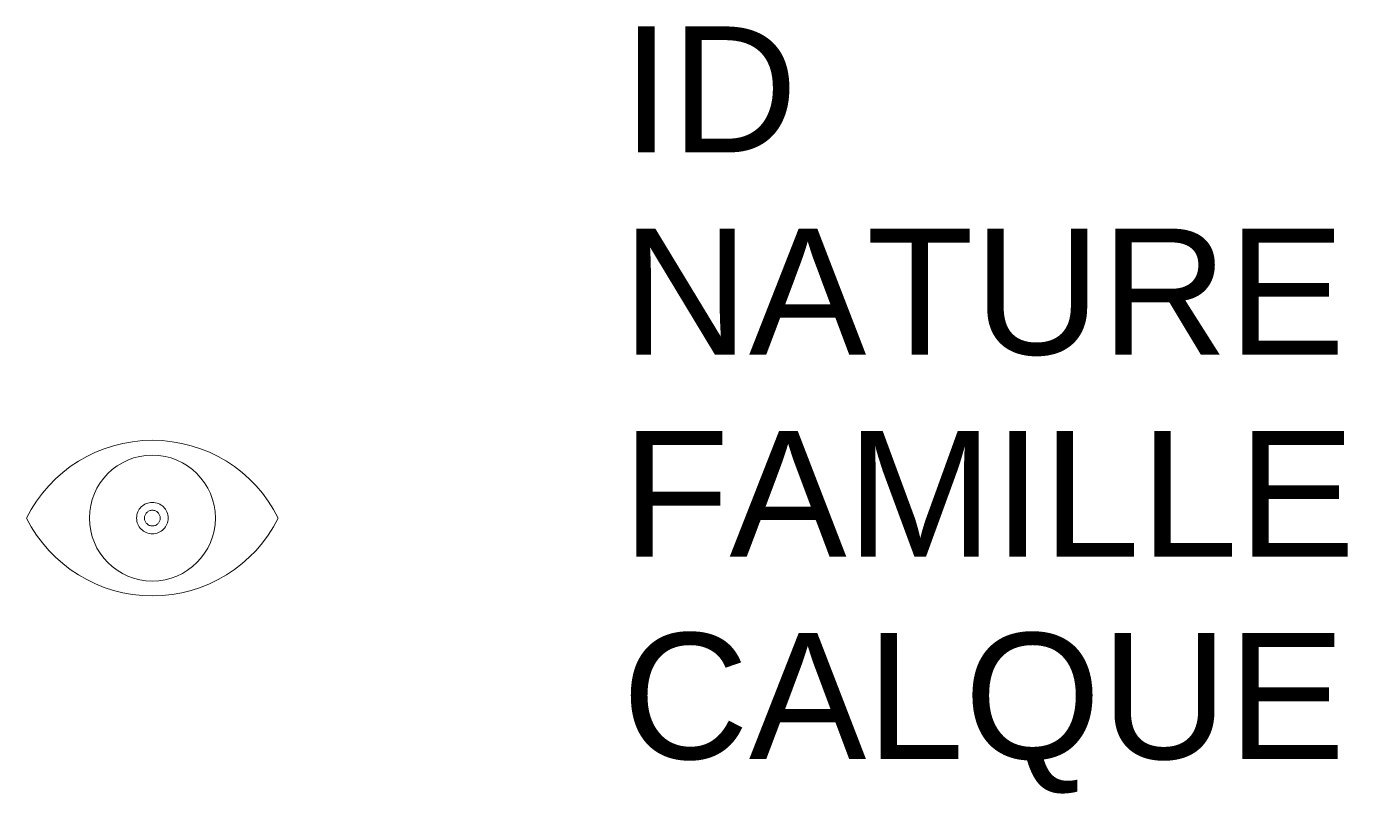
# Model space of a CAD drawing. Header units: metres. Extents: x -0.2 to 1.9, y -0.44 to 0.78.
import ezdxf

# ---------------------------------------------------------------- set-up
doc = ezdxf.new("R2010")
doc.units = ezdxf.units.M
doc.linetypes.add('Socle_Continu', pattern=[2.5, 2.5, 0])
doc.layers.add('SIGNV_SCS', color=20, linetype='Socle_Continu', lineweight=13)
doc.styles.get("Standard").update_dxf_attribs({"font": 'arial.ttf'})

msp = doc.modelspace()

# ---------------------------------------------------------------- linework, layer by layer
at = {"layer": 'SIGNV_SCS', "linetype": 'Socle_Continu'}
for radius in [0.1, 0.025, 0.0125]:
    msp.add_circle((0, 0), radius, dxfattribs=at)
for centre, start, end in [((0, -0.1), 26.5651, 153.4349), ((0, 0.1), 206.5651, 333.4349)]:
    msp.add_arc(centre, 0.2236, start, end, dxfattribs=at)

# ---------------------------------------------------------------- texts
at = {"layer": 'SIGNV_SCS', "linetype": 'Socle_Continu', "flags": 9}
for tag, p, s in [('ID', (0.7456, 0.5811), 'HP_0568'), ('NATURE', (0.7456, 0.2598), 'Caméra de surveillance du trafic'), ('FAMILLE', (0.7456, -0.0615), 'Signalisation verticale'), ('CALQUE', (0.7456, -0.3827), 'SIGNV_SCS')]:
    msp.add_attdef(tag, p, s, height=0.2, dxfattribs=at)

doc.saveas('drawing.dxf')
